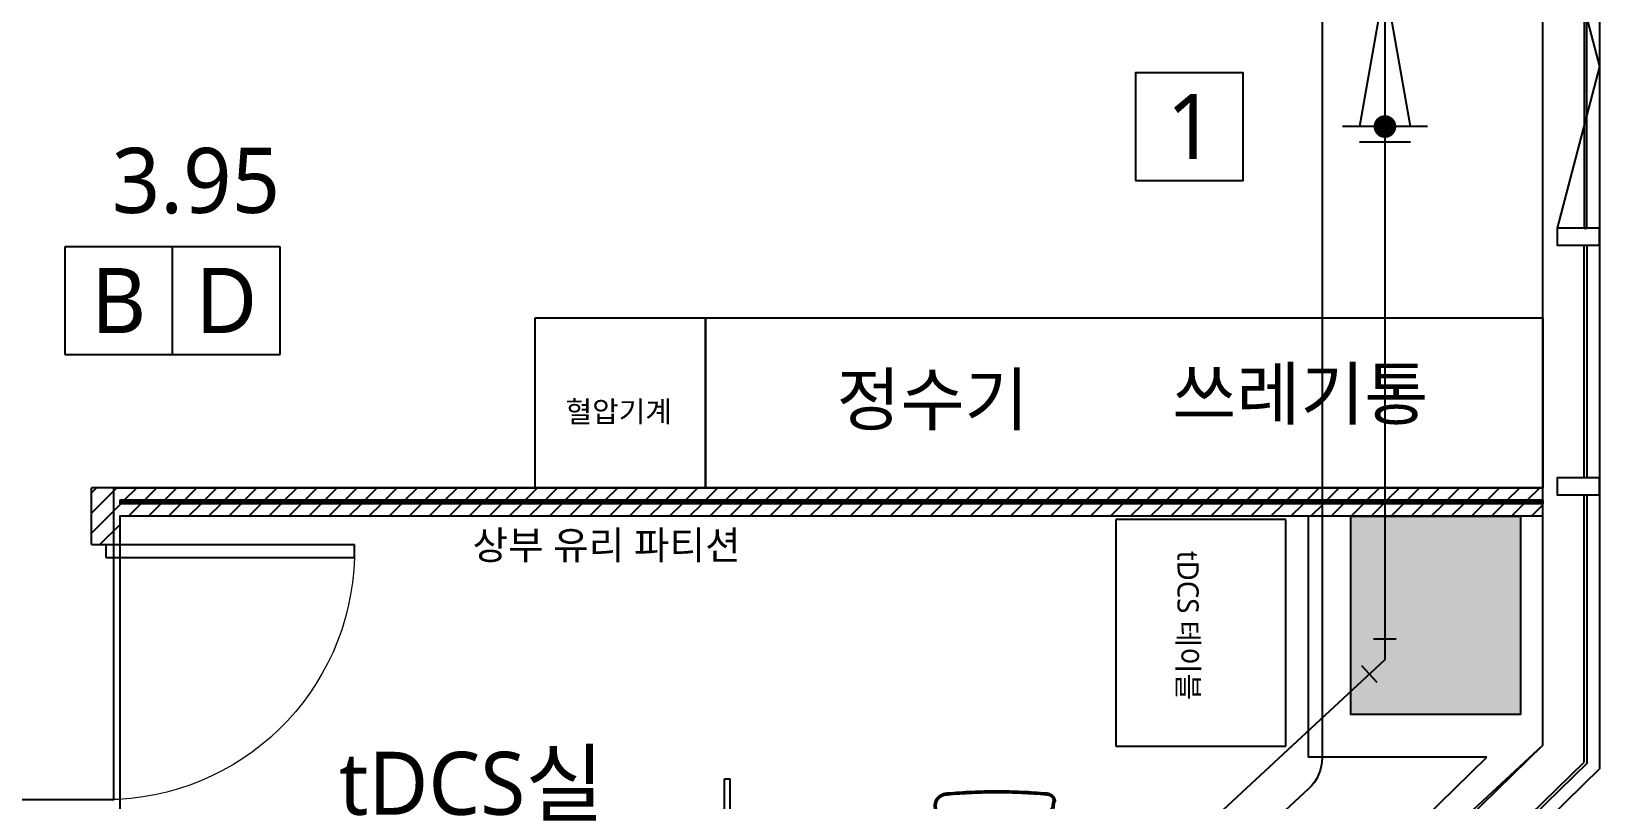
# Model space of a CAD drawing. Extents: x 11551484 to 2613213153046, y -2602833546311 to 14142.
# Drawn here: x 23029554 to 23035086, y -28528507 to -28525795 of the extents above; entities that cross this region are included whole.
import ezdxf
from ezdxf.enums import TextEntityAlignment as Align

# ---------------------------------------------------------------- set-up
doc = ezdxf.new("R2010")
doc.units = 0
doc.header["$LTSCALE"] = 1000
doc.header["$MEASUREMENT"] = 0
doc.linetypes.add('DH-HID2', pattern=[1.2000000000000002, 0.8, -0.4])
doc.layers.get('0').update_dxf_attribs({"linetype": 'CONTINUOUS'})
for name, color, linetype in [('0-ELC TEXT', 7, 'CONTINUOUS'), ('03-TEXT', 3, 'CONTINUOUS'), ('2CONTINUOUS', 2, 'CONTINUOUS'), ('3 가구-붙박이', 6, 'CONTINUOUS'), ('5.창호', 4, 'CONTINUOUS'), ('8.패턴선', 8, 'CONTINUOUS'), ('C-WIN', 4, 'CONTINUOUS'), ('DVM_DRAIN', 5, 'CONTINUOUS'), ('DVM_DRAIN_MARK', 7, 'CONTINUOUS'), ('DVM_PIPE', 3, 'CONTINUOUS'), ('DVM_PIPE_MARK', 2, 'CONTINUOUS'), ('DVM_PIPE_MARK_LEN', 7, 'CONTINUOUS'), ('DVM_ROOM', 2, 'CONTINUOUS'), ('FU-FURM', 251, 'DH-HID2'), ('wall', 3, 'CONTINUOUS'), ('WINDOW', 4, 'CONTINUOUS')]:
    doc.layers.add(name, color=color, linetype=linetype)
doc.styles.add('DVM_DEFAULT', font='malgun.ttf')
doc.styles.add('맑은 고딕', font='malgun.ttf')

# ---------------------------------------------------------------- blocks, each defined once
blk = doc.blocks.new('$DorLib2D$00000001')
for p, q in [((0.45, 0.9750000000000001), (0.5000000000000002, 0.9750000000000001)), ((0.45, 0), (0.45, 0.9750000000000001)), ((0.5, 0), (0.5, 0.9750000000000001)), ((0.5, 0), (0.45, 0))]:
    blk.add_line(p, q)
at = {"lineweight": 13}
blk.add_arc((0.475, 0), 0.975, 91.4692835813538, 180, dxfattribs=at)
blk = doc.blocks.new('flooor')
at = {"layer": '8.패턴선', "ltscale": 30}
h = blk.add_hatch(color=256, dxfattribs=at)
h.dxf.hatch_style = 1
h.paths.add_polyline_path([(11507656.7974163, -14172891.8045588), (11491856.7974163, -14172891.8045588), (11491856.7974163, -14188496.8045588), (11492056.79741629, -14188496.8045588), (11492056.7974163, -14187881.8045588), (11492216.7974163, -14187881.8045588), (11492216.7974163, -14187096.8045588), (11492056.7974163, -14187096.8045588), (11492056.7974163, -14177741.8045588), (11494956.7974163, -14177741.8045588), (11494956.7974163, -14177541.8045588), (11492056.7974163, -14177541.8045588), (11492056.7974163, -14173091.8045588), (11494756.7974163, -14173091.8045588), (11494756.79741629, -14176541.8045588), (11494956.79741629, -14176541.8045588), (11494956.7974163, -14173091.8045588), (11500056.79741629, -14173091.8045588), (11500056.7974163, -14176141.8045588), (11500256.7974163, -14176141.8045588), (11500256.79741629, -14173091.8045588), (11503456.79741629, -14173091.8045588), (11503456.7974163, -14176141.8045588), (11503656.7974163, -14176141.8045588), (11503656.7974163, -14175391.8045588), (11504256.7974163, -14175391.80455879), (11504256.7974163, -14175302.32121792), (11504246.7974163, -14175302.32121792), (11504246.7974163, -14175262.32121792), (11504256.7974163, -14175191.8045588), (11503656.79741629, -14175191.8045588), (11503656.7974163, -14173091.8045588), (11505856.7974163, -14173091.8045588), (11505856.7974163, -14175191.8045588), (11505256.7974163, -14175191.8045588), (11505256.7974163, -14175262.32121792), (11505266.7974163, -14175262.32121792), (11505266.7974163, -14175316.8045588), (11505256.7974163, -14175316.8045588), (11505256.7974163, -14175391.8045588), (11506056.79741629, -14175391.8045588), (11506056.7974163, -14174896.8045588), (11509204.79741629, -14174896.8045588), (11509204.79741629, -14174491.8045588), (11506056.7974163, -14174491.8045588), (11506056.7974163, -14173091.8045588), (11507656.7974163, -14173091.8045588)])
h.paths.add_polyline_path([(11499856.7974163, -14177741.8045588), (11504356.7974163, -14177741.8045588), (11504356.7974163, -14177541.8045588), (11499106.7974163, -14177541.8045588), (11499106.7974163, -14177566.8045588), (11499106.7974163, -14177716.8045588), (11499106.7974163, -14177741.8045588), (11499106.7974163, -14177991.8045588), (11499856.7974163, -14177991.8045588)], flags=17)
h.paths.add_polyline_path([(11506136.79741629, -14177541.8045588), (11505856.79741629, -14177541.8045588), (11505356.7974163, -14177541.8045588), (11505356.7974163, -14177741.8045588), (11505356.7974163, -14178051.8045588), (11506136.79741629, -14178051.8045588)], flags=17)
h.paths.add_polyline_path([(11512534.7974163, -14172891.8045588), (11511656.7974163, -14172891.8045588), (11511656.7974163, -14173091.8045588), (11511656.7974163, -14173691.8045588), (11512334.7974163, -14173691.8045588), (11512334.7974163, -14174491.8045588), (11511854.79741629, -14174491.8045588), (11511854.79741629, -14174791.8045588), (11512334.7974163, -14174791.8045588), (11512334.7974163, -14174791.8045588), (11512534.7974163, -14174791.8045588)])
h.paths.add_polyline_path([(11512534.7974163, -14175641.8045588), (11512384.79741628, -14175641.8045588), (11512334.7974163, -14175641.8045588), (11512334.79741629, -14176391.8045588), (11512534.7974163, -14176391.8045588)])
h.paths.add_polyline_path([(11512534.7974163, -14176941.8045588), (11512384.7974163, -14176941.8045588), (11512334.79741629, -14176941.8045588), (11512334.7974163, -14177100.8045588), (11511772.7974163, -14177100.8045588), (11511772.7974163, -14177941.8045588), (11512334.7974163, -14177941.8045588), (11512334.7974163, -14178041.8045588), (11512534.7974163, -14178041.8045588)])
h.paths.add_polyline_path([(11512534.7974163, -14179271.8045588), (11512384.7974163, -14179271.8045588), (11512334.7974163, -14179271.8045588), (11512334.7974163, -14179836.8045588), (11512534.7974163, -14179836.8045588)])
h.paths.add_polyline_path([(11512256.7974163, -14184446.8045588), (11511656.7974163, -14184446.8045588), (11511656.7974163, -14185146.8045588), (11512256.7974163, -14185146.8045588)])
h.paths.add_polyline_path([(11507213.7974163, -14187066.8045588), (11506733.7974163, -14187066.8045588), (11506733.7974163, -14187846.8045588), (11507213.7974163, -14187846.8045588)], flags=17)
h.paths.add_polyline_path([(11499706.7974163, -14186781.8045588), (11499221.7974163, -14186781.8045588), (11499221.7974163, -14187556.8045588), (11499706.7974163, -14187556.8045588)], flags=17)
at = {"ltscale": 30}
blk.add_lwpolyline([(11512384.7974163, -14182289.8045588), (11512534.7974163, -14182859.8045588), (11512384.7974163, -14183429.8045588)], dxfattribs=at)
at = {"layer": '2CONTINUOUS', "ltscale": 30}
blk.add_line((11512256.7974163, -14185146.8045588), (11512256.7974163, -14184446.8045588), dxfattribs=at)
blk.add_lwpolyline([(11512256.7974163, -14185146.8045588), (11511656.7974163, -14185146.8045588), (11511656.7974163, -14184446.8045588), (11512256.7974163, -14184446.8045588)], dxfattribs=at)
at = {"layer": 'C-WIN', "ltscale": 30}
for p, q in [((11512334.7974163, -14185255.38320256), (11512334.7974163, -14179836.8045588)), ((11512534.7974163, -14179836.8045588), (11512534.7974163, -14185338.22591504)), ((11512334.7974163, -14185255.38320256), (11509215.37606006, -14188296.8045588)), ((11512241.22780285, -14185547.87043106), (11512479.79741633, -14185315.05023135)), ((11512489.79741632, -14185319.26399202), (11512248.21210729, -14185555.02721046)), ((11512534.7974163, -14185338.22591504), (11509298.21877253, -14188496.8045588))]:
    blk.add_line(p, q, dxfattribs=at)
for points in [[(11512479.79741632, -14183429.8045588), (11512489.79741631, -14183429.8045588), (11512489.79741631, -14182289.8045588), (11512479.79741632, -14182289.8045588)], [(11512534.7974163, -14183489.8045588), (11512534.7974163, -14183429.8045588), (11512384.7974163, -14183429.8045588), (11512384.7974163, -14183489.8045588)], [(11512534.7974163, -14184371.09388068), (11512534.7974163, -14184311.09388068), (11512384.7974163, -14184311.09388068), (11512384.7974163, -14184371.09388068)]]:
    blk.add_lwpolyline(points, close=True, dxfattribs=at)
for points in [[(11512479.79741632, -14184311.09388068), (11512479.79741632, -14183489.8045588), (11512489.79741631, -14183489.8045588), (11512489.79741631, -14184311.09388068)], [(11512479.79741633, -14185315.05023135), (11512479.79741632, -14184371.09388068)], [(11512489.79741631, -14184371.09388068), (11512489.79741632, -14185319.26399202)]]:
    blk.add_lwpolyline(points, dxfattribs=at)
blk = doc.blocks.new('F-120')
at = {"layer": 'FU-FURM'}
for p, q in [((1067.970659809613, 338.6085468539968), (1069.660887473281, 342.2576442311256)), ((674.7624193873235, 324.2587889121933), (448.23938493268, 324.2587889121933)), ((690.4630113704225, 318.2587889121933), (448.23938493268, 318.2587889121933)), ((987.9746588894086, 312.0757983910589), (690.4630113704225, 318.2587889121933)), ((988.0993260566211, 318.0745030926919), (739.7833786611482, 323.2350914656126)), ((1057.732944611056, 318.2587889122078), (1322.710242635836, 318.2587889122078)), ((1067.936371908338, 324.2587889122078), (1323.541012432692, 324.2587889122078)), ((1338.297352265745, 315.0968400738202), (1471.81172273272, 258.6035386093863)), ((1339.128122062586, 321.0968400738202), (1475.321218537752, 263.4701019958447)), ((1032.974658889409, -267.0757983910735), (1032.974658889409, 267.0759361938253)), ((1036.359739312426, -240.6622593442007), (1036.359739312426, 240.6623971469526)), ((1488.000000000004, -226.9708765973919), (1488.000000000004, 226.9708765973774)), ((1494.000000000004, -226.9708765973919), (1494.000000000004, 226.9708765973774)), ((1338.297352265745, -315.0968400738348), (1471.81172273272, -258.6035386093863)), ((1339.128122062586, -321.0968400738348), (1475.321218537752, -263.4701019958593)), ((402.1754124230247, -295.1849170896166), (402.1754124230247, -296.3719863635779)), ((690.4630113704225, -318.2587889122224), (448.23938493268, -318.2587889122224)), ((674.7624193873235, -324.2587889122224), (448.23938493268, -324.2587889122224)), ((987.9746588894086, -312.0757983910735), (690.4630113704225, -318.2587889122224)), ((988.0993260566065, -318.0745030927064), (739.7833786611482, -323.2350914656272)), ((1057.732944610052, -318.2587889122224), (1322.710242635836, -318.2587889122224)), ((1065.316355059713, -324.2587889122078), (1323.541012432692, -324.2587889122224)), ((1067.970659809613, -338.6085468540114), (1069.660887473281, -342.2576442311401)), ((1073.414988629786, -336.0867848315538), (1073.183021968482, -335.5859831031848))]:
    blk.add_line(p, q, dxfattribs=at)
for centre in [(1341.390629751902, 212.7973925817787), (1341.390629751902, -8.87666828930378e-10), (1341.390629751902, -211.5714290516335)]:
    blk.add_circle(centre, 5, dxfattribs=at)
for centre, radius, start, end in [((682.1754124230392, 369.9999999999854), 30, 90, 180), ((682.1754124230392, 369.9999999999854), 24, 90, 180), ((857.3789674507898, -1603.455884383351), 2011.102127283586, 85.00216046401299, 94.99783953598701), ((857.3789674507898, -1603.455884383351), 2005.102127283586, 85.00216046401299, 94.99783953598701), ((1032.58252247854, 354.9999999999854), 45, 335.1468704843883, 90), ((1032.58252247854, 354.9999999999854), 39, 335.1468704843883, 90), ((459.9684303642316, 323.4077240495244), 198.2090605895914, 8.448929163875915, 14.13607292078249), ((695.5922606627028, 358.4072546528914), 40, 188.4489291638759, 277.5825209513653), ((459.9684303642316, 323.4077240495244), 204.2090605895914, 9.832412382113835, 14.13607292078249), ((700.5904146470748, 365.1105531362118), 40, 189.8324123821138, 277.2912309890512), ((846.3513427921025, -774.1148679004691), 1108.512432718904, 80.62871414543443, 97.29123098905124), ((1033.365362005516, 359.0693910475384), 40, 260.6287141454345, 335.1468704843883), ((1036.887496500731, 352.3977299195685), 40, 260.3999599625005, 335.1468704843883), ((44.00000000000364, 240), 40, 90, 180), ((163.0877062115214, -424.0940885359742), 714.0940885359703, 80.40007079422584, 99.59992920577417), ((163.0877062115214, -424.2858848614269), 708.2858848614283, 80.38817843469846, 99.61182156530155), ((282.1754124230392, 240), 40, 0, 90), ((448.23938493268, 274.2587889121933), 50, 90, 177.5759328341132), ((7068.949985381671, 0.1243432764604222), 6670.393795231091, 177.622786181296, 182.3734956020607), ((448.23938493268, 274.2587889121933), 44, 90, 177.5759328341132), ((7238.949985381671, 0.1243432764604222), 6670.393795231091, 177.2663265389879, 182.7358120056887), ((846.3513427921025, -774.1148679004691), 1102.512432718904, 80.39995996250047, 97.5825209513653), ((987.9746588894086, 267.0757983910589), 45, 0, 90), ((1503.190730887251, 164.0377014428086), 473.0777089300369, 161.1345392813115, 170.678702681118), ((1322.710242635836, 278.2587889122078), 40, 67.06555102131416, 90), ((1323.541012432692, 284.2587889122078), 40, 67.06555102131416, 90), ((2879.000000000004, 0), 2885.000000000004, 175.2281119392238, 184.7718880607761), ((2879.000000000004, 0), 2879.000000000004, 175.2281119392238, 184.7718880607761), ((44.00000000000364, 240), 34, 90, 180), ((282.1754124230392, 240), 34, 0, 90), ((-2552.824587576975, 0), 2879.000000000004, 355.2281119392238, 4.771888060776181), ((-2552.824587576975, 0), 2885.000000000004, 355.2281119392238, 4.771888060776181), ((6926.811616461, 0), 6534.374761102674, 177.5759328341132, 182.4240671658868), ((1286.600897142856, 191.0971378452232), 58.93060202468141, 26.46950012337723, 61.78965327483295), ((1552.372238261876, 123.574213866741), 228.5300492952175, 138.223374996801, 156.1064273525221), ((1449.000000000004, 226.9708765973774), 39, 0, 54.20294627684965), ((1449.000000000004, 226.9708765973774), 45, 0, 54.20294627684965), ((1942.6039327707, 109.7857145258167), 607.8806710693121, 170.7046004171947, 189.9933707984757), ((1392.388611690552, -29.53001343000506), 58.93060202468141, 109.7444178052375, 145.064570958522), ((1942.6039327707, -109.7857145258313), 607.8806710693121, 170.0066292015243, 189.1733754579352), ((1392.388611690552, 29.5300134299905), 58.93060202468141, 214.9354290434717, 250.2555821947625), ((1286.600897142856, -189.8711743153399), 58.93060202468141, 298.210346725167, 333.5304998775317), ((1552.372238261876, -123.574213866741), 228.5300492952175, 203.8935726474779, 221.776625003199), ((44.00000000000364, -240), 40, 180, 270), ((44.00000000000364, -240), 34, 180, 270), ((163.0877062115214, 424.2858848614269), 708.2858848614355, 260.3881784346985, 279.6118215653015), ((282.1754124230247, -240), 40, 270, 0), ((282.1754124230247, -240), 34, 270, 0), ((448.23938493268, -274.2587889122224), 50, 182.4240671658868, 270), ((448.23938493268, -274.2587889122224), 44, 182.4240671658868, 270), ((987.9746588894086, -267.0757983910735), 45, 270, 0), ((1503.190730887251, -164.0375636400568), 473.0777089300369, 189.321297318882, 198.8654607186885), ((1449.000000000004, -226.9708765973919), 39, 305.7970537231503, 0), ((1449.000000000004, -226.9708765973919), 45, 305.7970537231503, 0), ((163.0877062115214, 424.0940885359596), 714.0940885359705, 260.4000707942258, 279.5999292057742), ((695.5922606626882, -358.407254652906), 40, 82.41747904863469, 171.5510708361241), ((700.5904146470748, -365.1105531362264), 40, 82.70876901094877, 170.1675876178861), ((846.3513427921025, 774.1148679004546), 1102.512432718904, 262.4174790486347, 279.6000400374995), ((846.3513427921025, 774.1148679004546), 1108.512432718904, 262.7087690109487, 279.3712858545656), ((1033.365362005516, -359.0693910475529), 40, 24.85312951561175, 99.37128585456557), ((1036.887496500731, -352.3977299195831), 40, 24.85312951561175, 99.60004003749953), ((1322.710242635836, -278.2587889122224), 40, 270, 292.9344489786858), ((1323.541012432692, -284.2587889122224), 40, 270, 292.9344489786858), ((459.9684303642171, -323.407724049539), 198.2090605895914, 345.8639270792175, 351.5510708361241), ((682.1754124230247, -370), 30, 180, 270), ((459.9684303642171, -323.407724049539), 204.2090605895914, 345.8639270792175, 350.1675876178862), ((682.1754124230247, -370), 24, 180, 270), ((1032.58252247854, -355), 45, 270, 24.85312951561175), ((1032.58252247854, -355), 39, 270, 24.85312951561175), ((857.3789674507898, 1603.455884383322), 2011.102127283586, 265.002160464013, 274.997839535987), ((857.3789674507898, 1603.455884383322), 2005.102127283586, 265.002160464013, 274.997839535987)]:
    blk.add_arc(centre, radius, start, end, dxfattribs=at)
blk = doc.blocks.new('DVM_BACKGROUND')
at = {"layer": 'wall', "ltscale": 10}
h = blk.add_hatch(dxfattribs=at)
h.set_pattern_fill('_USER', color=256, scale=50, angle=45, pattern_type=0)
h.set_pattern_definition([(45, (-34694.73136349209, 110.6576521303505), (-35.35533905932738, 35.35533905932738), [])])
h.paths.add_polyline_path([(11503179.33441697, -14254777.45241225), (11498058.83441697, -14254777.45241225), (11498058.83441697, -14254977.95241224), (11498158.83441698, -14254977.95241224), (11498158.83441698, -14254877.45241225), (11503179.33441697, -14254877.45241225), (11503179.33441697, -14254833.45241225), (11498158.83441697, -14254833.45241225), (11498158.83441697, -14254821.45241225), (11503179.33441697, -14254821.45241225)])
at = {"ltscale": 10}
for p, q in [((11502351.33441697, -14254877.45241225), (11502351.33441697, -14255577.45241225)), ((11502351.33441697, -14255577.45241225), (11502351.33441697, -14255727.45241224)), ((11500074.01640537, -14258567.45241224), (11502981.93865925, -14255727.45241225)), ((11502981.93865925, -14255727.45241224), (11502351.33441697, -14255727.45241224))]:
    blk.add_line(p, q, dxfattribs=at)
at = {"layer": '3 가구-붙박이', "ltscale": 30}
blk.add_lwpolyline([(11500224.33441697, -14254177.45241226), (11503179.33441697, -14254177.45241225), (11503179.33441697, -14254777.45241225), (11500224.33441697, -14254777.45241225)], close=True, dxfattribs=at)
at = {"layer": '5.창호', "ltscale": 30}
for p, q in [((11503179.33441697, -14254821.45241225), (11498158.83441697, -14254821.45241225)), ((11498158.83441697, -14254821.45241225), (11498158.83441697, -14254833.45241225)), ((11503179.33441697, -14254827.45241225), (11498158.83441698, -14254827.45241225)), ((11503179.33441697, -14254833.45241225), (11498158.83441697, -14254833.45241225)), ((11503179.33441697, -14254821.45241225), (11503179.33441697, -14254833.45241225)), ((11500291.42941787, -14257493.4739443), (11500291.42941787, -14255804.5399713)), ((11500291.42941787, -14255804.5399713), (11500311.42941787, -14255804.5399713)), ((11500311.42941787, -14257493.4739443), (11500311.42941787, -14255804.5399713))]:
    blk.add_line(p, q, dxfattribs=at)
at = {"layer": 'FU-FURM'}
for points in [[(11500224.33441697, -14254777.45241226), (11499624.33441697, -14254777.45241226), (11499624.33441697, -14254177.45241226), (11500224.33441697, -14254177.45241226)], [(11501672.03276316, -14254889.51122392), (11501672.03276316, -14255689.51122392), (11502272.03276316, -14255689.51122392), (11502272.03276316, -14254889.51122392)]]:
    blk.add_lwpolyline(points, close=True, dxfattribs=at)
at = {"layer": 'wall', "ltscale": 10}
for p, q in [((11503179.33441697, -14254777.45241225), (11498058.83441697, -14254777.45241225)), ((11498058.83441697, -14254977.95241224), (11498058.83441697, -14254777.45241225)), ((11498158.83441698, -14254877.45241225), (11498158.83441698, -14254977.95241224)), ((11503179.33441697, -14254877.45241225), (11498158.83441698, -14254877.45241225)), ((11502601.33441697, -14254877.45241225), (11502601.33441697, -14254877.45241224)), ((11498058.83441697, -14254977.95241224), (11498158.83441698, -14254977.95241224))]:
    blk.add_line(p, q, dxfattribs=at)
blk.add_blockref('flooor', (-9155.462999323383, -70430.64785344526))
at = {"layer": 'FU-FURM', "xscale": -1, "rotation": 359.9999999999999}
blk.add_blockref('F-120', (11502110.44903003, -14256254.42527446), dxfattribs=at)
at = {"layer": 'WINDOW', "xscale": 900, "yscale": -900, "zscale": -900, "rotation": 90.00000000000001}
blk.add_blockref('$DorLib2D$00000001', (11498108.83441697, -14255427.95241224), dxfattribs=at)
at = {"layer": '0-ELC TEXT', "color": 8, "style": '맑은 고딕'}
blk.add_text('혈압기계', height=74.66666666666666, dxfattribs=at).set_placement((11499731.34912165, -14254471.06021358), align=Align.TOP_LEFT)
blk.add_text('tDCS 테이블', height=74.66666666666666, rotation=270, dxfattribs=at).set_placement((11501964.64759304, -14254999.48862661), align=Align.TOP_LEFT)
at = {"layer": '03-TEXT', "color": 7, "style": '맑은 고딕'}
for s, height, p in [('정수기', 180, (11500687.09999547, -14254374.9535973)), ('쓰레기통', 180, (11501871.85078865, -14254355.43736742)), ('상부 유리 파티션', 100, (11499402.67072887, -14254929.71219782))]:
    blk.add_text(s, height=height, dxfattribs=at).set_placement(p, align=Align.TOP_LEFT)
at = {"layer": '03-TEXT', "style": '맑은 고딕'}
blk.add_text('tDCS실', height=222.2222222222222, dxfattribs=at).set_placement((11498931.38246972, -14255709.14372998), align=Align.TOP_LEFT)
blk = doc.blocks.new('CAD_PIPE_MARK_LG')
at = {"layer": 'DVM_PIPE_MARK', "color": 0}
for p, q in [((380, 190), (-380, 190)), ((-380, 190), (-380, -190)), ((0, -190), (0, 190)), ((380, -190), (380, 190)), ((-380, -190), (380, -190))]:
    blk.add_line(p, q, dxfattribs=at)
at = {"layer": 'DVM_PIPE_MARK', "color": 0, "style": 'DVM_DEFAULT'}
for tag, p in [('L', (-190, 0)), ('G', (190, 0))]:
    blk.add_attdef(tag, text='', height=230, dxfattribs=at).set_placement(p, align=Align.MIDDLE)
at = {"layer": 'DVM_PIPE_MARK_LEN', "color": 0, "style": 'DVM_DEFAULT'}
blk.add_attdef('T', text='', height=230, dxfattribs=at).set_placement((380, 240), align=Align.BOTTOM_RIGHT)
blk = doc.blocks.new('CAD_DRAIN_DIR')
at = {"layer": 'DVM_DRAIN_MARK', "color": 0, "linetype": 'Continuous'}
for p, q in [((-6.59952092973981e-11, -150.3578458413394), (6.59952092973981e-11, 150.3578458413394)), ((-55.55061784064634, -90.21470750475889), (-55.55061784033427, 90.21470750484407)), ((511.2168043320999, -3.553484884001426e-10), (3.959144123655278e-11, 90.21470750479786)), ((-3.959144123655278e-11, -90.2147075048051), (511.2168043320999, -3.553484884001426e-10))]:
    blk.add_line(p, q, dxfattribs=at)
blk = doc.blocks.new('CAD_DRAIN_MARK')
at = {"layer": 'DVM_DRAIN_MARK', "color": 0}
blk.add_lwpolyline([(-190, -190), (190, -190), (190, 190), (-190, 190)], close=True, dxfattribs=at)
at = {"layer": 'DVM_DRAIN_MARK', "color": 0, "ltscale": 0.05, "style": 'DVM_DEFAULT'}
blk.add_attdef('S', text='', height=230, dxfattribs=at).set_placement((5, 6.110667527536862e-13), align=Align.MIDDLE_CENTER)
blk = doc.blocks.new('260514_슬하신경정신과의원(에어컨 오봉수)')
at = {"layer": 'DVM_DRAIN', "color": 1}
for p, q in [((11502581.95126409, -14255310.71623519), (11502661.95126409, -14255310.71623519)), ((11502594.91381425, -14255464.37159475), (11502540.49890624, -14255405.72845546))]:
    blk.add_line(p, q, dxfattribs=at)
at = {"layer": 'DVM_DRAIN'}
blk.add_lwpolyline([(11502621.95126409, -14251619.8289751), (11502621.95126409, -14255384.71623519), (11501560.77288377, -14256369.38255161)], dxfattribs=at)
at = {"layer": 'DVM_DRAIN_MARK', "color": 2}
blk.add_lwpolyline([(11502621.95126409, -14253502.27260515, 0, 0, 0), (11502601.95126409, -14253502.27260515, 40, 40, -1), (11502641.95126409, -14253502.27260515, 40, 40, -1), (11502601.95126409, -14253502.27260515, 0, 0, 0), (11502621.95126409, -14253502.27260515, 0, 0, 0), (11502121.95126409, -14253502.27260515, 0, 0, 0)], format="xyseb", dxfattribs=at)
at = {"layer": 'DVM_PIPE'}
blk.add_lwpolyline([(11500696.3728862, -14249554.26359449), (11502250.57708575, -14249554.26359449, -0.414213562373095), (11502400.57708575, -14249704.26359449), (11502400.57708575, -14255729.31394938, -0.2086458388172812), (11502352.60503827, -14255839.26983555), (11501662.8008363, -14256479.33843779)], format="xyb", dxfattribs=at)
at = {"layer": 'DVM_PIPE_MARK', "color": 1}
blk.add_lwpolyline([(11497464.38023154, -14254116.18625038, 0, 0, 0), (11497444.38023154, -14254116.18625038, 40, 40, -1), (11497484.38023154, -14254116.18625038, 40, 40, -1), (11497444.38023154, -14254116.18625038, 0, 0, 0), (11497464.38023154, -14254116.18625038, 0, 0, 0), (11497964.38023154, -14254116.18625038, 0, 0, 0)], format="xyseb", dxfattribs=at)
at = {"layer": 'DVM_ROOM'}
for points in [[(11485933.83441697, -14252454.42267964), (11488666.33441695, -14252465.27273532), (11488666.33441698, -14258567.45241224), (11490073.85301157, -14258567.45241225), (11490073.85301157, -14252465.27273531), (11496759.24147333, -14252465.27273531), (11496759.24147333, -14255877.95241211), (11498137.36454859, -14255877.95241224), (11498137.36454859, -14254777.45241224), (11503179.33441697, -14254777.45241224), (11503179.33441697, -14249068.2155909), (11496901.33441697, -14249068.2155909), (11496901.33441697, -14248372.45241224), (11496201.33441697, -14248372.45241224), (11496201.33441697, -14248172.45241224), (11492973.83441697, -14248172.45241224), (11492973.83441697, -14250865.27273528), (11489951.33441698, -14250865.27273528), (11489951.33441697, -14248172.45241224), (11488711.33441698, -14248191.99843914), (11488711.33441698, -14250865.27273532), (11485933.83441696, -14250865.27273535)], [(11498158.62991455, -14258567.45241224), (11500074.01640537, -14258567.45241224), (11503179.33441697, -14255686.03105601), (11503179.33441697, -14254877.45241225), (11498158.83441698, -14254877.45241225)]]:
    blk.add_lwpolyline(points, close=True, dxfattribs=at)
blk.add_blockref('DVM_BACKGROUND', (0, 0))
at = {"layer": 'DVM_DRAIN_MARK', "color": 7, "rotation": 90}
blk.add_blockref('CAD_DRAIN_DIR', (11502621.95126409, -14253502.27260515), dxfattribs=at)
at = {"layer": 'DVM_DRAIN_MARK', "color": 1}
blk.add_blockref('CAD_DRAIN_MARK', (11501931.95126409, -14253502.27260515), dxfattribs=at).add_auto_attribs({'S': '1'})
at = {"layer": 'DVM_PIPE_MARK', "color": 2}
ref = blk.add_blockref('CAD_PIPE_MARK_LG', (11498344.38023154, -14254116.18625038), dxfattribs=at)
ref.add_attrib('L', 'B', dxfattribs={"color": 4, "height": 230, "style": 'DVM_DEFAULT'}).set_placement((11498154.38023154, -14254116.18625038), align=Align.MIDDLE)
ref.add_attrib('G', 'D', dxfattribs={"color": 3, "height": 230, "style": 'DVM_DEFAULT'}).set_placement((11498534.38023154, -14254116.18625038), align=Align.MIDDLE)
ref.add_attrib('T', '3.95', dxfattribs={"layer": 'DVM_PIPE_MARK_LEN', "color": 2, "height": 230, "style": 'DVM_DEFAULT'}).set_placement((11498724.38023154, -14253876.18625038), align=Align.BOTTOM_RIGHT)

msp = doc.modelspace()

# ---------------------------------------------------------------- block references
at = {"layer": 'wall', "ltscale": 10}
msp.add_blockref('260514_슬하신경정신과의원(에어컨 오봉수)', (11531707, -14272629), dxfattribs=at)

doc.saveas('drawing.dxf')
